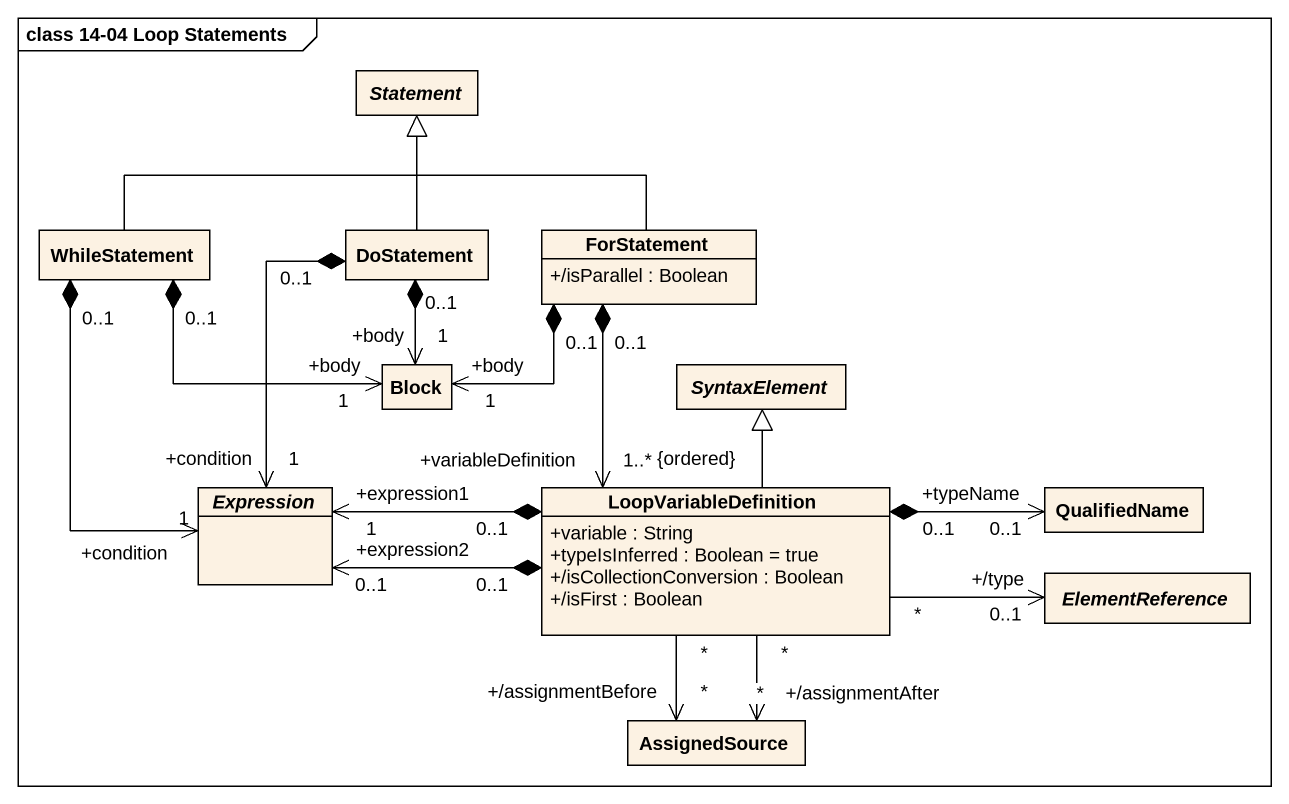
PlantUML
@startuml
mainframe class 14-04 Loop Statements
hide circle
hide empty members
skinparam classAttributeIconSize 0
abstract class Statement
class WhileStatement
class DoStatement
class ForStatement {
  +/isParallel : Boolean
}
class Block
abstract class SyntaxElement
abstract class Expression
class LoopVariableDefinition {
  +variable : String
  +typeIsInferred : Boolean = true
  +/isCollectionConversion : Boolean
  +/isFirst : Boolean
}
class QualifiedName
abstract class ElementReference
class AssignedSource
WhileStatement -right-|> Statement
WhileStatement "0..1" *-right-> "+body\n1" Block
WhileStatement "0..1" *--> "+condition\n1" Expression
DoStatement -up-|> Statement
DoStatement "0..1" *--> "+body\n1" Block
DoStatement "0..1" *--> "+condition\n1" Expression
ForStatement -up-|> Statement
ForStatement "0..1" *-left-> "+body\n1" Block
ForStatement "0..1" *--> "+variableDefinition\n1..*\n{ordered}" LoopVariableDefinition
LoopVariableDefinition -up-|> SyntaxElement
LoopVariableDefinition "0..1" *-left-> "+expression2\n0..1" Expression
LoopVariableDefinition "0..1" *-left-> "+expression1\n1" Expression
LoopVariableDefinition "0..1" *-right-> "+typeName\n0..1" QualifiedName
LoopVariableDefinition "*" -right-> "+/type\n0..1" ElementReference
LoopVariableDefinition "*" --> "+/assignmentBefore\n*" AssignedSource
LoopVariableDefinition "*" --> "+/assignmentAfter\n*" AssignedSource
@enduml
